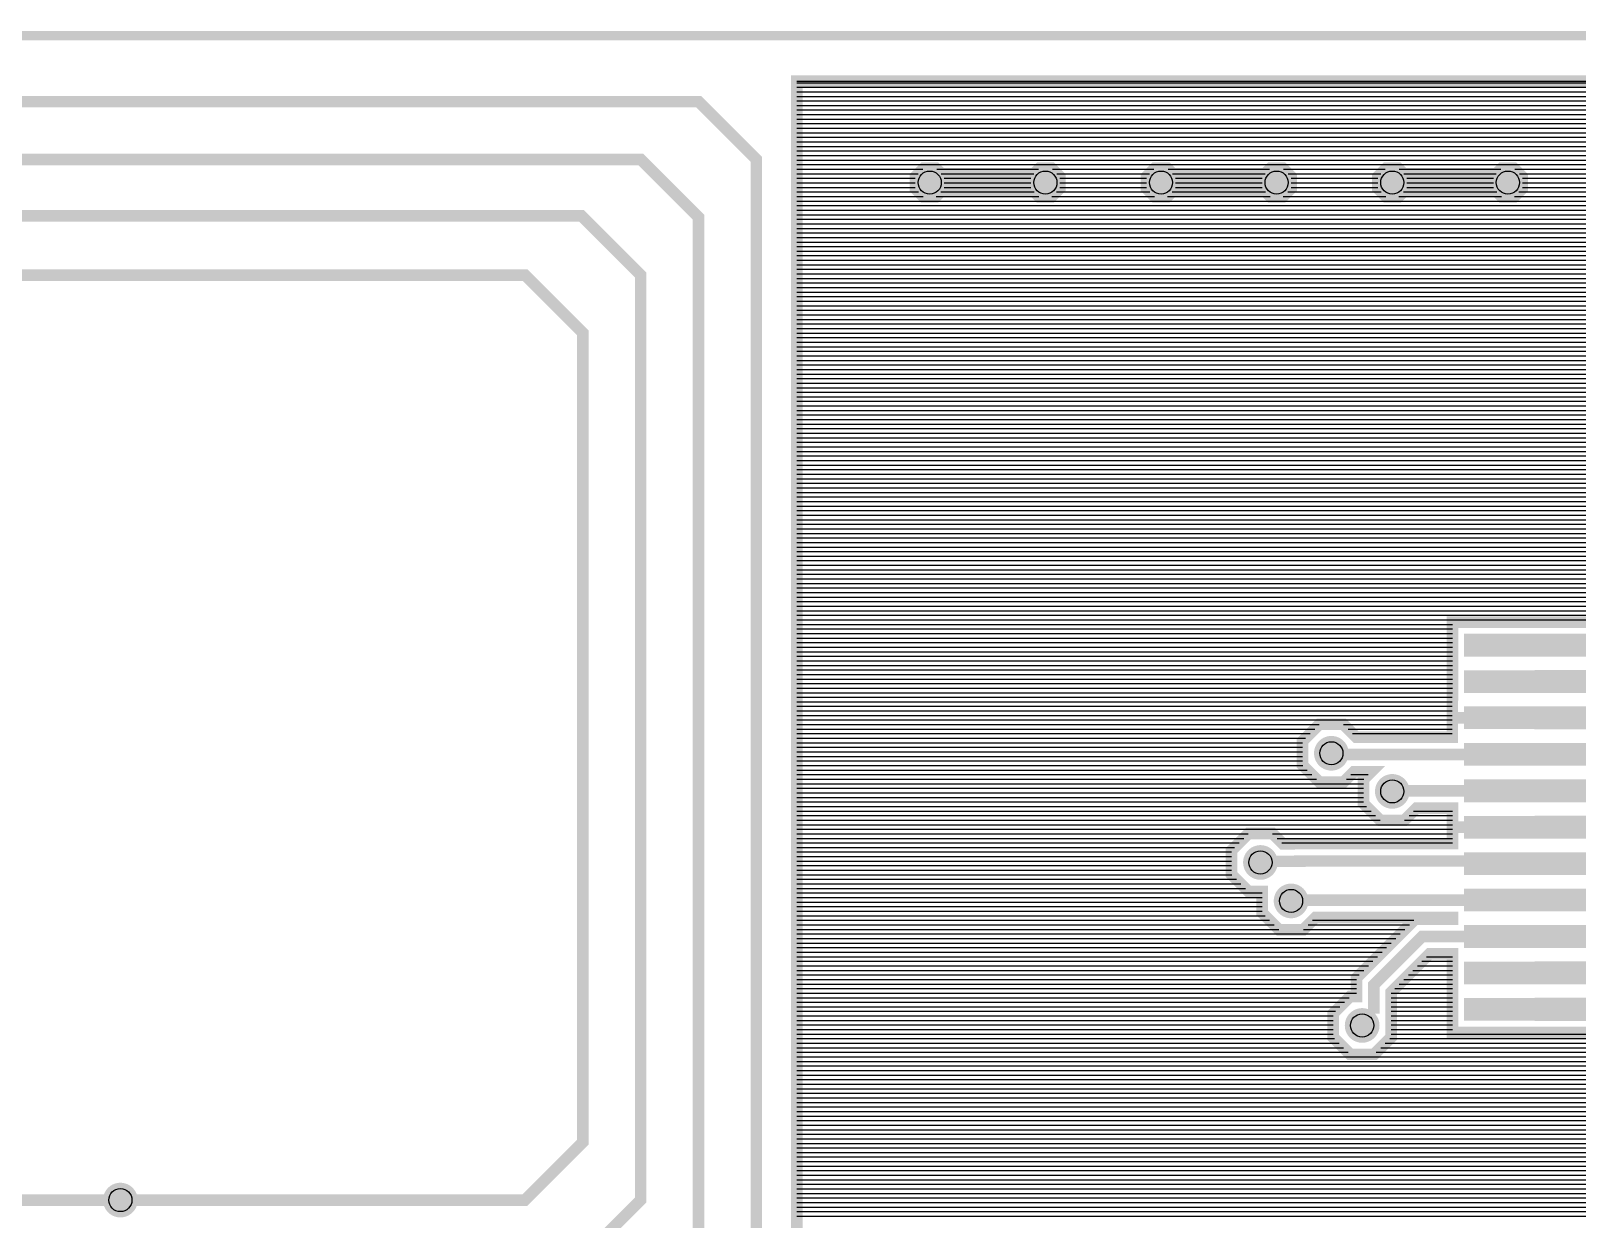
# Model space of a CAD drawing. Header units: inches. Extents: x -1.97 to 1.97, y -1.92 to 2.03.
# Drawn here: x -0.629 to 0.708, y 1.001 to 2.029 of the extents above; entities that cross this region are included whole.
import ezdxf

# ---------------------------------------------------------------- set-up
doc = ezdxf.new("R2010")
doc.units = ezdxf.units.IN
doc.layers.get('0').update_dxf_attribs({"linetype": 'CONTINUOUS'})

# ---------------------------------------------------------------- blocks, each defined once
blk = doc.blocks.new('EPAD')
at = {"const_width": 0.5}
blk.add_lwpolyline([(-0.25, 0, 1), (0.25, 0, 1)], format="xyb", close=True, dxfattribs=at)
blk = doc.blocks.new('RPAD')
blk.add_trace([(-0.5, -0.5), (-0.5, 0.5), (0.5, -0.5), (0.5, 0.5)])

msp = doc.modelspace()

# ---------------------------------------------------------------- linework, layer by layer
for points, const_width in [([(-1.86934, -1.911927), (-1.967765, -1.813502), (-1.967765, 1.926656), (-1.86934, 2.025081), (1.870817, 2.025081), (1.969243, 1.926656), (1.969243, -1.813502), (1.870817, -1.911927), (-1.86934, -1.911927)], 0.008), ([(0.033375, 0.832604), (0.033375, 1.985711), (1.74313, 1.985711)], 0.01), ([(-1.301625, 1.967919), (-0.051625, 1.967919), (-0.001625, 1.917919), (-0.001625, 0.917919), (-0.051625, 0.867919), (-0.351625, 0.867919), (-0.401625, 0.817919), (-0.401625, 0.769091)], 0.01), ([(-1.301625, 1.917919), (-0.101625, 1.917919), (-0.051625, 1.867919), (-0.051625, 0.967919), (-0.101625, 0.917919), (-0.501625, 0.917919), (-0.551625, 0.967919), (-1.751625, 0.967919)], 0.01), ([(0.143197, 1.885419), (0.153552, 1.885419), (0.160875, 1.892741), (0.160875, 1.903096), (0.153552, 1.910419), (0.143197, 1.910419), (0.135875, 1.903096), (0.135875, 1.892741), (0.143197, 1.885419)], 0.01), ([(0.243197, 1.885419), (0.253552, 1.885419), (0.260875, 1.892741), (0.260875, 1.903096), (0.253552, 1.910419), (0.243197, 1.910419), (0.235875, 1.903096), (0.235875, 1.892741), (0.243197, 1.885419)], 0.01), ([(0.343197, 1.885419), (0.353552, 1.885419), (0.360875, 1.892741), (0.360875, 1.903096), (0.353552, 1.910419), (0.343197, 1.910419), (0.335875, 1.903096), (0.335875, 1.892741), (0.343197, 1.885419)], 0.01), ([(0.443197, 1.885419), (0.453552, 1.885419), (0.460875, 1.892741), (0.460875, 1.903096), (0.453552, 1.910419), (0.443197, 1.910419), (0.435875, 1.903096), (0.435875, 1.892741), (0.443197, 1.885419)], 0.01), ([(0.543197, 1.885419), (0.553552, 1.885419), (0.560875, 1.892741), (0.560875, 1.903096), (0.553552, 1.910419), (0.543197, 1.910419), (0.535875, 1.903096), (0.535875, 1.892741), (0.543197, 1.885419)], 0.01), ([(0.643197, 1.885419), (0.653552, 1.885419), (0.660875, 1.892741), (0.660875, 1.903096), (0.653552, 1.910419), (0.643197, 1.910419), (0.635875, 1.903096), (0.635875, 1.892741), (0.643197, 1.885419)], 0.01), ([(0.248375, 1.897919), (0.148375, 1.897919)], 0.025), ([(0.448375, 1.897919), (0.348375, 1.897919)], 0.025), ([(0.648375, 1.897919), (0.548375, 1.897919)], 0.025), ([(-1.350453, 1.869091), (-0.152798, 1.869091), (-0.101625, 1.817919), (-0.101625, 1.017919), (-0.151625, 0.967919), (-0.501625, 0.967919)], 0.01), ([(-0.551625, 1.017919), (-1.701625, 1.017919), (-1.751625, 1.067919), (-1.751625, 1.767919), (-1.701625, 1.817919), (-1.401625, 1.817919)], 0.01), ([(-1.351625, 1.817919), (-0.201625, 1.817919), (-0.151625, 1.767919), (-0.151625, 1.067919), (-0.201625, 1.017919), (-0.551625, 1.017919)], 0.01), ([(0.742485, 1.51769), (0.600485, 1.51769), (0.600485, 1.454934), (0.600289, 1.454934), (0.600289, 1.418352), (0.517065, 1.418352), (0.506067, 1.429349), (0.485357, 1.429349), (0.470712, 1.414705), (0.470712, 1.393994), (0.485357, 1.37935), (0.506067, 1.37935), (0.515069, 1.388352), (0.530054, 1.388352), (0.523427, 1.381726), (0.523427, 1.361015), (0.538071, 1.346371), (0.558781, 1.346371), (0.569267, 1.356856), (0.600485, 1.356856), (0.600485, 1.326196), (0.462162, 1.326196), (0.461885, 1.325919), (0.45373, 1.325919), (0.44473, 1.334919), (0.42402, 1.334919), (0.409375, 1.320274), (0.409375, 1.299564), (0.42402, 1.284919), (0.435886, 1.284919), (0.435886, 1.26629), (0.450531, 1.251646), (0.471241, 1.251646), (0.481963, 1.262368), (0.600485, 1.262368), (0.600485, 1.260871), (0.568056, 1.260871), (0.517419, 1.210234), (0.517419, 1.193948), (0.511991, 1.193948), (0.497346, 1.179303), (0.497346, 1.158593), (0.511991, 1.143948), (0.532701, 1.143948), (0.547345, 1.158593), (0.547345, 1.172735), (0.547419, 1.172808), (0.547419, 1.197808), (0.580482, 1.230872), (0.600485, 1.230872), (0.600485, 1.16303), (0.663051, 1.16303), (0.663201, 1.16288), (0.878262, 1.16288)], 0.01), ([(0.671485, 1.466344), (0.942806, 1.466344), (0.990235, 1.418916), (0.990235, 1.375916)], 0.02), ([(0.671288, 1.435084), (0.896209, 1.435084), (0.913375, 1.417919), (0.913375, 1.361608)], 0.02), ([(0.600289, 1.435084), (0.671288, 1.435084)], 0.01), ([(0.646375, 1.403352), (0.639375, 1.403352), (0.496709, 1.403352), (0.495712, 1.40435)], 0.01), ([(0.671485, 1.403352), (0.646375, 1.403352)], 0.01), ([(0.671485, 1.371856), (0.548912, 1.371856), (0.548426, 1.37137)], 0.01), ([(0.913375, 1.361608), (0.892264, 1.340497), (0.703375, 1.340497), (0.693365, 1.340441), (0.708375, 1.340497), (0.671485, 1.34036)], 0.02), ([(0.600485, 1.34036), (0.671485, 1.34036)], 0.01), ([(0.434375, 1.309919), (0.434387, 1.310919), (0.468375, 1.310919), (0.468375, 1.311196), (0.610485, 1.311196), (0.671485, 1.308864)], 0.01), ([(0.671485, 1.277368), (0.461608, 1.277368), (0.460886, 1.276645)], 0.01), ([(0.532419, 1.179021), (0.532419, 1.204021), (0.574269, 1.245872), (0.671485, 1.245872)], 0.01), ([(0.671485, 1.214376), (0.989775, 1.214376), (0.989775, 1.189376)], 0.02), ([(0.671485, 1.18288), (0.886546, 1.18288), (0.930353, 1.139072), (0.930353, 1.057387)], 0.02), ([(0.522346, 1.168948), (0.532419, 1.179021), (0.532419, 1.179021), (0.522346, 1.168948)], 0.01)]:
    msp.add_lwpolyline(points, dxfattribs=dict(const_width=const_width))
for points in [[(0.033375, 1.985711), (1.74313, 1.985711)], [(0.033375, 1.984321), (1.74174, 1.984321)], [(0.033375, 1.980384), (1.737803, 1.980384)], [(0.033375, 1.976447), (1.733866, 1.976447)], [(0.033375, 1.97251), (1.729929, 1.97251)], [(0.033375, 1.968573), (1.725992, 1.968573)], [(0.033375, 1.964636), (1.722055, 1.964636)], [(0.033375, 1.960699), (1.718118, 1.960699)], [(0.033375, 1.956762), (1.714181, 1.956762)], [(0.033375, 1.952825), (1.710244, 1.952825)], [(0.033375, 1.948888), (1.706307, 1.948888)], [(0.033375, 1.944951), (1.70237, 1.944951)], [(0.033375, 1.941014), (1.698433, 1.941014)], [(0.033375, 1.937077), (1.694496, 1.937077)], [(0.033375, 1.93314), (1.690559, 1.93314)], [(0.033375, 1.929203), (1.686622, 1.929203)], [(0.033375, 1.925266), (1.682685, 1.925266)], [(0.033375, 1.921329), (1.679715, 1.921329)], [(0.033375, 1.917392), (1.679715, 1.917392)], [(0.033375, 1.913455), (1.679715, 1.913455)], [(0.033375, 1.909518), (0.142296, 1.909518)], [(0.033375, 1.905581), (0.138359, 1.905581)], [(0.033375, 1.901644), (0.135875, 1.901644)], [(0.154453, 1.909518), (0.242296, 1.909518)], [(0.15839, 1.905581), (0.238359, 1.905581)], [(0.160875, 1.901644), (0.235875, 1.901644)], [(0.254453, 1.909518), (0.342296, 1.909518)], [(0.25839, 1.905581), (0.338359, 1.905581)], [(0.260875, 1.901644), (0.335875, 1.901644)], [(0.354453, 1.909518), (0.442296, 1.909518)], [(0.35839, 1.905581), (0.438359, 1.905581)], [(0.360875, 1.901644), (0.435875, 1.901644)], [(0.454453, 1.909518), (0.542296, 1.909518)], [(0.45839, 1.905581), (0.538359, 1.905581)], [(0.460875, 1.901644), (0.535875, 1.901644)], [(0.554453, 1.909518), (0.642296, 1.909518)], [(0.55839, 1.905581), (0.638359, 1.905581)], [(0.560875, 1.901644), (0.635875, 1.901644)], [(0.654453, 1.909518), (0.742296, 1.909518)], [(0.65839, 1.905581), (0.738359, 1.905581)], [(0.660875, 1.901644), (0.735875, 1.901644)], [(0.033375, 1.897707), (0.135875, 1.897707)], [(0.033375, 1.89377), (0.135875, 1.89377)], [(0.033375, 1.889833), (0.138783, 1.889833)], [(0.033375, 1.885896), (0.14272, 1.885896)], [(0.15403, 1.885896), (0.24272, 1.885896)], [(0.157967, 1.889833), (0.238783, 1.889833)], [(0.160875, 1.897707), (0.235875, 1.897707)], [(0.160875, 1.89377), (0.235875, 1.89377)], [(0.25403, 1.885896), (0.34272, 1.885896)], [(0.257967, 1.889833), (0.338783, 1.889833)], [(0.260875, 1.897707), (0.335875, 1.897707)], [(0.260875, 1.89377), (0.335875, 1.89377)], [(0.35403, 1.885896), (0.44272, 1.885896)], [(0.357967, 1.889833), (0.438783, 1.889833)], [(0.360875, 1.897707), (0.435875, 1.897707)], [(0.360875, 1.89377), (0.435875, 1.89377)], [(0.45403, 1.885896), (0.54272, 1.885896)], [(0.457967, 1.889833), (0.538783, 1.889833)], [(0.460875, 1.897707), (0.535875, 1.897707)], [(0.460875, 1.89377), (0.535875, 1.89377)], [(0.55403, 1.885896), (0.64272, 1.885896)], [(0.557967, 1.889833), (0.638783, 1.889833)], [(0.560875, 1.897707), (0.635875, 1.897707)], [(0.560875, 1.89377), (0.635875, 1.89377)], [(0.65403, 1.885896), (0.74272, 1.885896)], [(0.657967, 1.889833), (0.738783, 1.889833)], [(0.660875, 1.897707), (0.735875, 1.897707)], [(0.660875, 1.89377), (0.735875, 1.89377)], [(0.033375, 1.881959), (1.679715, 1.881959)], [(0.033375, 1.878022), (1.679715, 1.878022)], [(0.033375, 1.874085), (1.679715, 1.874085)], [(0.033375, 1.870148), (1.679715, 1.870148)], [(0.033375, 1.866211), (1.679715, 1.866211)], [(0.033375, 1.862274), (1.679715, 1.862274)], [(0.033375, 1.858337), (1.679715, 1.858337)], [(0.033375, 1.8544), (1.679715, 1.8544)], [(0.033375, 1.850463), (1.679715, 1.850463)], [(0.033375, 1.846526), (1.679715, 1.846526)], [(0.033375, 1.842589), (1.679715, 1.842589)], [(0.033375, 1.838652), (1.679715, 1.838652)], [(0.033375, 1.834715), (1.679715, 1.834715)], [(0.033375, 1.830778), (1.679715, 1.830778)], [(0.033375, 1.826841), (1.679715, 1.826841)], [(0.033375, 1.822904), (1.679715, 1.822904)], [(0.033375, 1.818967), (1.679715, 1.818967)], [(0.033375, 1.81503), (1.679715, 1.81503)], [(0.033375, 1.811093), (1.681528, 1.811093)], [(0.033375, 1.807156), (1.685465, 1.807156)], [(0.033375, 1.803219), (1.689402, 1.803219)], [(0.033375, 1.799282), (1.693339, 1.799282)], [(0.033375, 1.795345), (1.697276, 1.795345)], [(0.033375, 1.791408), (1.701213, 1.791408)], [(0.033375, 1.787471), (1.70515, 1.787471)], [(0.033375, 1.783534), (1.709087, 1.783534)], [(0.033375, 1.779597), (1.713024, 1.779597)], [(0.033375, 1.77566), (1.716961, 1.77566)], [(0.033375, 1.771723), (1.720898, 1.771723)], [(0.033375, 1.767786), (1.724835, 1.767786)], [(0.033375, 1.763849), (1.728772, 1.763849)], [(0.033375, 1.759912), (1.732709, 1.759912)], [(0.033375, 1.755975), (1.736646, 1.755975)], [(0.033375, 1.752038), (1.740583, 1.752038)], [(0.033375, 1.748101), (1.74452, 1.748101)], [(0.033375, 1.744164), (1.748457, 1.744164)], [(0.033375, 1.740227), (1.752394, 1.740227)], [(0.033375, 1.73629), (1.756331, 1.73629)], [(0.033375, 1.732353), (1.925872, 1.732353)], [(0.033375, 1.728416), (1.925872, 1.728416)], [(0.033375, 1.724479), (1.925872, 1.724479)], [(0.033375, 1.720542), (1.925872, 1.720542)], [(0.033375, 1.716605), (1.925872, 1.716605)], [(0.033375, 1.712668), (1.925872, 1.712668)], [(0.033375, 1.708731), (1.841509, 1.708731)], [(0.033375, 1.704794), (1.837572, 1.704794)], [(0.033375, 1.700857), (1.835875, 1.700857)], [(0.033375, 1.69692), (1.835875, 1.69692)], [(0.033375, 1.692983), (1.835875, 1.692983)], [(0.033375, 1.689046), (1.83957, 1.689046)], [(0.033375, 1.685109), (1.925872, 1.685109)], [(0.033375, 1.681172), (1.925872, 1.681172)], [(0.033375, 1.677235), (1.925872, 1.677235)], [(0.033375, 1.673298), (1.925872, 1.673298)], [(0.033375, 1.669361), (1.925872, 1.669361)], [(0.033375, 1.665424), (1.925872, 1.665424)], [(0.033375, 1.661487), (1.925872, 1.661487)], [(0.033375, 1.65755), (1.925872, 1.65755)], [(0.033375, 1.653613), (1.925872, 1.653613)], [(0.033375, 1.649676), (1.925872, 1.649676)], [(0.033375, 1.645739), (1.925872, 1.645739)], [(0.033375, 1.641802), (1.925872, 1.641802)], [(0.033375, 1.637865), (1.925872, 1.637865)], [(0.033375, 1.633928), (1.925872, 1.633928)], [(0.033375, 1.629991), (1.925872, 1.629991)], [(0.033375, 1.626054), (1.925872, 1.626054)], [(0.033375, 1.622117), (1.925872, 1.622117)], [(0.033375, 1.61818), (1.925872, 1.61818)], [(0.033375, 1.614243), (1.925872, 1.614243)], [(0.033375, 1.610306), (1.843084, 1.610306)], [(0.033375, 1.606369), (1.839147, 1.606369)], [(0.033375, 1.602431), (1.835875, 1.602431)], [(0.033375, 1.598494), (1.835875, 1.598494)], [(0.033375, 1.594557), (1.835875, 1.594557)], [(0.033375, 1.59062), (1.837996, 1.59062)], [(0.033375, 1.586683), (1.841933, 1.586683)], [(0.033375, 1.582746), (1.925872, 1.582746)], [(0.033375, 1.578809), (1.925872, 1.578809)], [(0.033375, 1.574872), (1.925872, 1.574872)], [(0.033375, 1.570935), (1.925872, 1.570935)], [(0.033375, 1.566998), (1.925872, 1.566998)], [(0.033375, 1.563061), (1.925872, 1.563061)], [(0.033375, 1.559124), (1.925872, 1.559124)], [(0.033375, 1.555187), (1.925872, 1.555187)], [(0.033375, 1.55125), (1.925872, 1.55125)], [(0.033375, 1.547313), (1.925872, 1.547313)], [(0.033375, 1.543376), (1.925872, 1.543376)], [(0.033375, 1.539439), (1.925872, 1.539439)], [(0.033375, 1.535502), (1.925872, 1.535502)], [(0.033375, 1.531565), (1.925872, 1.531565)], [(0.033375, 1.527628), (1.925872, 1.527628)], [(0.033375, 1.523691), (1.925872, 1.523691)], [(0.033375, 1.519754), (1.925872, 1.519754)], [(0.033375, 1.515817), (0.600485, 1.515817)], [(0.033375, 1.51188), (0.600485, 1.51188)], [(0.033375, 1.507943), (0.600485, 1.507943)], [(0.033375, 1.504006), (0.600485, 1.504006)], [(0.033375, 1.500069), (0.600485, 1.500069)], [(0.033375, 1.496132), (0.600485, 1.496132)], [(0.033375, 1.492195), (0.600485, 1.492195)], [(0.033375, 1.488258), (0.600485, 1.488258)], [(0.033375, 1.484321), (0.600485, 1.484321)], [(0.033375, 1.480384), (0.600485, 1.480384)], [(0.033375, 1.476447), (0.600485, 1.476447)], [(0.033375, 1.47251), (0.600485, 1.47251)], [(0.033375, 1.468573), (0.600485, 1.468573)], [(0.033375, 1.464636), (0.600485, 1.464636)], [(0.033375, 1.460699), (0.600485, 1.460699)], [(0.033375, 1.456762), (0.600485, 1.456762)], [(0.033375, 1.452825), (0.600289, 1.452825)], [(0.033375, 1.448888), (0.600289, 1.448888)], [(0.033375, 1.444951), (0.600289, 1.444951)], [(0.033375, 1.441014), (0.600289, 1.441014)], [(0.033375, 1.437077), (0.600289, 1.437077)], [(0.033375, 1.43314), (0.600289, 1.43314)], [(0.033375, 1.429203), (0.485211, 1.429203)], [(0.033375, 1.425266), (0.481274, 1.425266)], [(0.033375, 1.421329), (0.477337, 1.421329)], [(0.506213, 1.429203), (0.600289, 1.429203)], [(0.51015, 1.425266), (0.600289, 1.425266)], [(0.514087, 1.421329), (0.600289, 1.421329)], [(0.033375, 1.417392), (0.4734, 1.417392)], [(0.033375, 1.413455), (0.470712, 1.413455)], [(0.033375, 1.409518), (0.470712, 1.409518)], [(0.033375, 1.405581), (0.470712, 1.405581)], [(0.033375, 1.401644), (0.470712, 1.401644)], [(0.033375, 1.397707), (0.470712, 1.397707)], [(0.033375, 1.39377), (0.470937, 1.39377)], [(0.033375, 1.389833), (0.474874, 1.389833)], [(0.033375, 1.385896), (0.478811, 1.385896)], [(0.033375, 1.381959), (0.482748, 1.381959)], [(0.033375, 1.378022), (0.523427, 1.378022)], [(0.508676, 1.381959), (0.52366, 1.381959)], [(0.512613, 1.385896), (0.527597, 1.385896)], [(0.033375, 1.374085), (0.523427, 1.374085)], [(0.033375, 1.370148), (0.523427, 1.370148)], [(0.033375, 1.366211), (0.523427, 1.366211)], [(0.033375, 1.362274), (0.523427, 1.362274)], [(0.033375, 1.358337), (0.526105, 1.358337)], [(0.033375, 1.3544), (0.530042, 1.3544)], [(0.566811, 1.3544), (0.600485, 1.3544)], [(0.033375, 1.350463), (0.533979, 1.350463)], [(0.033375, 1.346526), (0.537916, 1.346526)], [(0.033375, 1.342589), (0.600485, 1.342589)], [(0.033375, 1.338652), (0.600485, 1.338652)], [(0.558937, 1.346526), (0.600485, 1.346526)], [(0.562874, 1.350463), (0.600485, 1.350463)], [(0.033375, 1.334715), (0.423816, 1.334715)], [(0.033375, 1.330778), (0.419879, 1.330778)], [(0.033375, 1.326841), (0.415942, 1.326841)], [(0.444933, 1.334715), (0.600485, 1.334715)], [(0.44887, 1.330778), (0.600485, 1.330778)], [(0.452807, 1.326841), (0.600485, 1.326841)], [(0.033375, 1.322904), (0.412005, 1.322904)], [(0.033375, 1.318967), (0.409375, 1.318967)], [(0.033375, 1.31503), (0.409375, 1.31503)], [(0.033375, 1.311093), (0.409375, 1.311093)], [(0.033375, 1.307156), (0.409375, 1.307156)], [(0.033375, 1.303219), (0.409375, 1.303219)], [(0.033375, 1.299282), (0.409657, 1.299282)], [(0.033375, 1.295345), (0.413594, 1.295345)], [(0.033375, 1.291408), (0.417531, 1.291408)], [(0.033375, 1.287471), (0.421468, 1.287471)], [(0.033375, 1.283534), (0.435886, 1.283534)], [(0.033375, 1.279597), (0.435886, 1.279597)], [(0.033375, 1.27566), (0.435886, 1.27566)], [(0.033375, 1.271723), (0.435886, 1.271723)], [(0.033375, 1.267786), (0.435886, 1.267786)], [(0.033375, 1.263849), (0.438328, 1.263849)], [(0.033375, 1.259912), (0.442265, 1.259912)], [(0.479507, 1.259912), (0.567097, 1.259912)], [(0.033375, 1.255975), (0.446202, 1.255975)], [(0.033375, 1.252038), (0.450139, 1.252038)], [(0.033375, 1.248101), (0.555286, 1.248101)], [(0.033375, 1.244164), (0.551349, 1.244164)], [(0.471633, 1.252038), (0.559223, 1.252038)], [(0.47557, 1.255975), (0.56316, 1.255975)], [(0.033375, 1.240227), (0.547412, 1.240227)], [(0.033375, 1.23629), (0.543475, 1.23629)], [(0.033375, 1.232353), (0.539538, 1.232353)], [(0.033375, 1.228416), (0.535601, 1.228416)], [(0.033375, 1.224479), (0.531664, 1.224479)], [(0.033375, 1.220542), (0.527727, 1.220542)], [(0.570152, 1.220542), (0.600485, 1.220542)], [(0.574089, 1.224479), (0.600485, 1.224479)], [(0.578026, 1.228416), (0.600485, 1.228416)], [(0.033375, 1.216605), (0.52379, 1.216605)], [(0.033375, 1.212668), (0.519853, 1.212668)], [(0.033375, 1.208731), (0.517419, 1.208731)], [(0.033375, 1.204794), (0.517419, 1.204794)], [(0.554404, 1.204794), (0.600485, 1.204794)], [(0.558341, 1.208731), (0.600485, 1.208731)], [(0.562278, 1.212668), (0.600485, 1.212668)], [(0.566215, 1.216605), (0.600485, 1.216605)], [(0.033375, 1.200857), (0.517419, 1.200857)], [(0.033375, 1.19692), (0.517419, 1.19692)], [(0.033375, 1.192983), (0.511026, 1.192983)], [(0.547419, 1.19692), (0.600485, 1.19692)], [(0.547419, 1.192983), (0.600485, 1.192983)], [(0.550467, 1.200857), (0.600485, 1.200857)], [(0.033375, 1.189046), (0.507089, 1.189046)], [(0.033375, 1.185109), (0.503152, 1.185109)], [(0.033375, 1.181172), (0.499215, 1.181172)], [(0.033375, 1.177235), (0.497346, 1.177235)], [(0.547419, 1.189046), (0.600485, 1.189046)], [(0.547419, 1.185109), (0.600485, 1.185109)], [(0.547419, 1.181172), (0.600485, 1.181172)], [(0.547419, 1.177235), (0.600485, 1.177235)], [(0.033375, 1.173298), (0.497346, 1.173298)], [(0.033375, 1.169361), (0.497346, 1.169361)], [(0.033375, 1.165424), (0.497346, 1.165424)], [(0.547345, 1.169361), (0.600485, 1.169361)], [(0.547345, 1.165424), (0.600485, 1.165424)], [(0.547419, 1.173298), (0.600485, 1.173298)], [(0.033375, 1.161487), (0.497346, 1.161487)], [(0.033375, 1.15755), (0.498389, 1.15755)], [(0.033375, 1.153613), (0.502326, 1.153613)], [(0.542365, 1.153613), (0.887529, 1.153613)], [(0.546302, 1.15755), (0.883592, 1.15755)], [(0.547345, 1.161487), (0.879655, 1.161487)], [(0.033375, 1.149676), (0.506263, 1.149676)], [(0.033375, 1.145739), (0.5102, 1.145739)], [(0.033375, 1.141802), (0.89934, 1.141802)], [(0.033375, 1.137865), (0.903277, 1.137865)], [(0.534491, 1.145739), (0.895403, 1.145739)], [(0.538428, 1.149676), (0.891466, 1.149676)], [(0.033375, 1.133928), (0.907214, 1.133928)], [(0.033375, 1.129991), (0.910354, 1.129991)], [(0.033375, 1.126054), (0.910354, 1.126054)], [(0.033375, 1.122117), (0.910354, 1.122117)], [(0.033375, 1.11818), (0.910354, 1.11818)], [(0.033375, 1.114243), (0.910354, 1.114243)], [(0.033375, 1.110306), (0.910354, 1.110306)], [(0.033375, 1.106369), (0.910354, 1.106369)], [(0.033375, 1.102431), (0.910354, 1.102431)], [(0.033375, 1.098494), (0.910354, 1.098494)], [(0.033375, 1.094557), (0.910354, 1.094557)], [(0.033375, 1.09062), (0.910354, 1.09062)], [(0.033375, 1.086683), (0.910354, 1.086683)], [(0.033375, 1.082746), (0.910354, 1.082746)], [(0.033375, 1.078809), (0.910354, 1.078809)], [(0.033375, 1.074872), (0.910354, 1.074872)], [(0.033375, 1.070935), (0.910354, 1.070935)], [(0.033375, 1.066998), (0.910354, 1.066998)], [(0.033375, 1.063061), (0.910354, 1.063061)], [(0.033375, 1.059124), (0.910354, 1.059124)], [(0.033375, 1.055187), (0.910354, 1.055187)], [(0.033375, 1.05125), (0.910354, 1.05125)], [(0.033375, 1.047313), (0.910354, 1.047313)], [(0.033375, 1.043376), (0.910354, 1.043376)], [(0.033375, 1.039439), (0.910354, 1.039439)], [(0.033375, 1.035502), (0.910354, 1.035502)], [(0.033375, 1.031565), (0.910354, 1.031565)], [(0.033375, 1.027628), (0.907801, 1.027628)], [(0.033375, 1.023691), (0.903864, 1.023691)], [(0.033375, 1.019754), (0.899927, 1.019754)], [(0.033375, 1.015817), (0.89599, 1.015817)], [(0.033375, 1.01188), (0.892053, 1.01188)], [(0.033375, 1.007943), (0.888116, 1.007943)], [(0.033375, 1.004006), (0.884179, 1.004006)]]:
    msp.add_lwpolyline(points)
for centre in [(0.148375, 1.897919), (0.248375, 1.897919), (0.348375, 1.897919), (0.448375, 1.897919), (0.548375, 1.897919), (0.648375, 1.897919), (0.495712, 1.40435), (0.548426, 1.37137), (0.434375, 1.309919), (0.460886, 1.276645), (0.522346, 1.168948), (-0.551625, 1.017919)]:
    msp.add_circle(centre, 0.01)

# ---------------------------------------------------------------- block references
at = {"xscale": 0.03, "yscale": 0.03}
for p in [(0.148375, 1.897919), (0.248375, 1.897919), (0.348375, 1.897919), (0.448375, 1.897919), (0.548375, 1.897919), (0.648375, 1.897919), (0.495712, 1.40435), (0.548426, 1.37137), (0.434375, 1.309919), (0.460886, 1.276645), (0.522346, 1.168948), (-0.551625, 1.017919)]:
    msp.add_blockref('EPAD', p, dxfattribs=at)
at = {"xscale": 0.0197, "yscale": 0.122, "rotation": 90}
for p in [(0.671485, 1.49784), (0.671485, 1.466344), (0.671288, 1.435084), (0.671485, 1.403352), (0.671485, 1.371856), (0.671485, 1.34036), (0.671485, 1.308864), (0.671485, 1.277368), (0.671485, 1.245872), (0.671485, 1.214376), (0.671485, 1.18288)]:
    msp.add_blockref('RPAD', p, dxfattribs=at)

doc.saveas('drawing.dxf')
